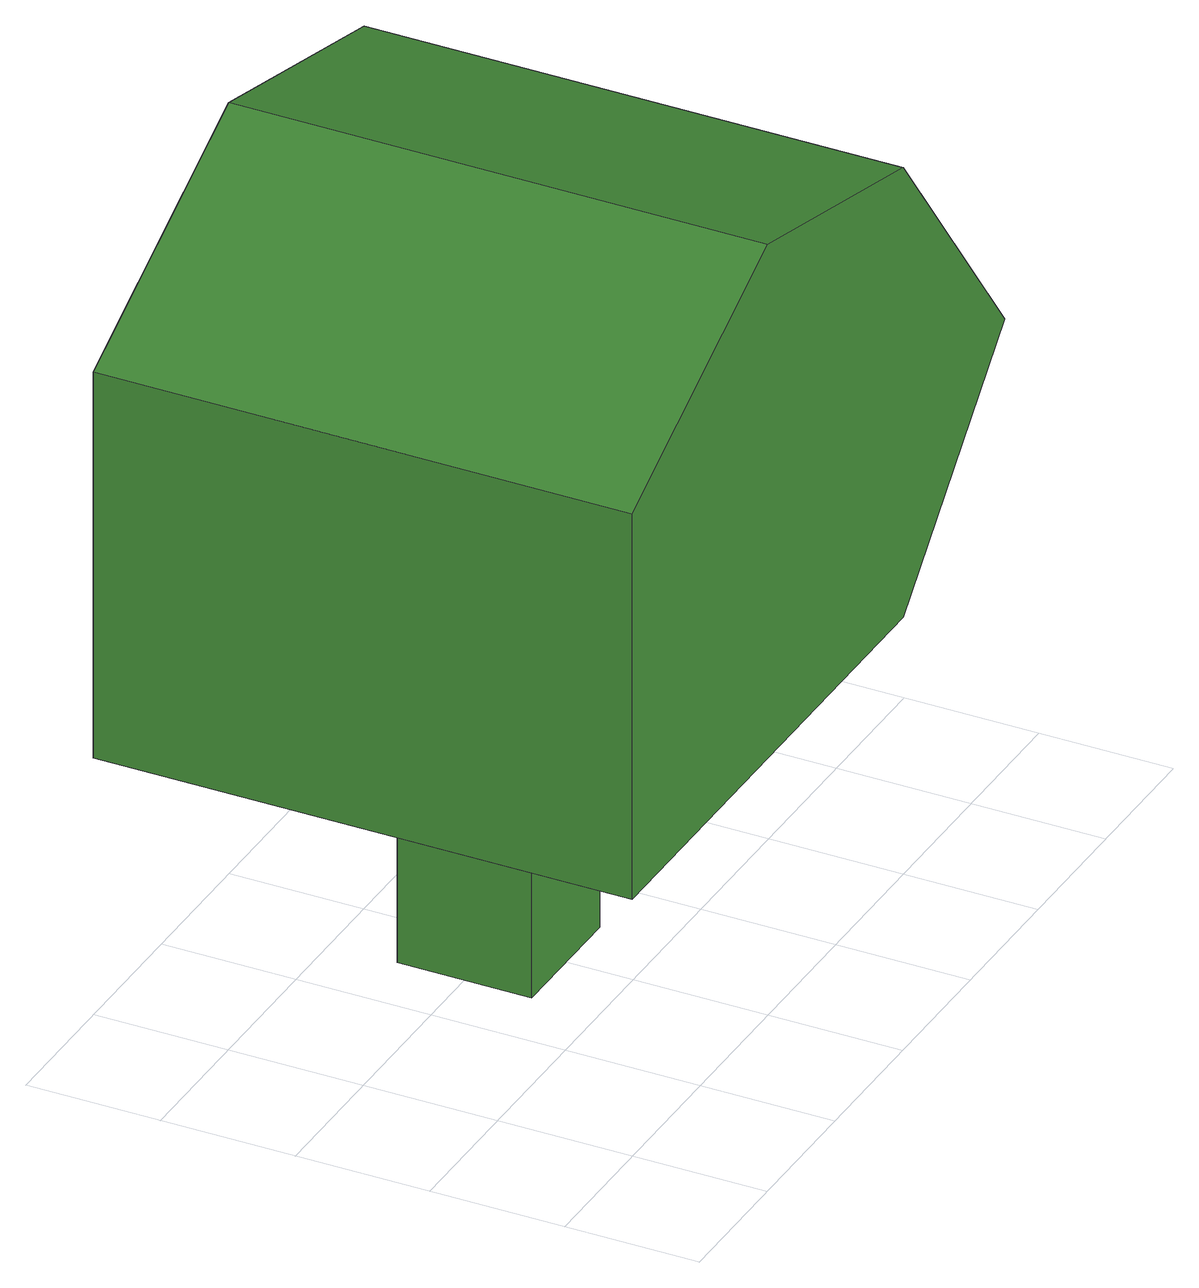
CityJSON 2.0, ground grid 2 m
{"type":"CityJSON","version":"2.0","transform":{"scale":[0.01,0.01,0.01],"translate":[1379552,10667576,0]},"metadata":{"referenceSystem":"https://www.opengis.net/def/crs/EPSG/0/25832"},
"CityObjects":{
"tree1":{"type":"SolitaryVegetationObject","attributes":{"description":"Veg005 is a tree (SolitaryVegetationObject) which has only LOD3 representation based on implicit geometry with relative geometry","name":"Vegetation 005","height":12,"trunkDiameter":2,"crownDiameter":11},"geometry":[{"type":"MultiSurface","lod":"3","boundaries":[[[0,1,2,3]],[[4,5,6,7,2,1],[2,7,8,5,4,9]],[[10,9,4,11]],[[3,2,9,10]],[[12,13,14,7,6,15]],[[16,17,12,15]],[[18,8,7,14]],[[14,13,19,18]],[[12,17,19,13]],[[11,4,1,0]],[[5,16,15,6]],[[17,16,5,8,18,19]]]}]}
},
"vertices":[
[300,300,0],[300,300,400],[500,300,400],[500,300,0],[300,500,400],[0,800,400],[0,0,400],[800,0,400],[800,800,400],[500,500,400],[500,500,0],[300,500,0],[400,0,1200],[800,0,1100],[1100,0,700],[0,0,1000],[0,800,1000],[400,800,1200],[1100,800,700],[800,800,1100]
]}
